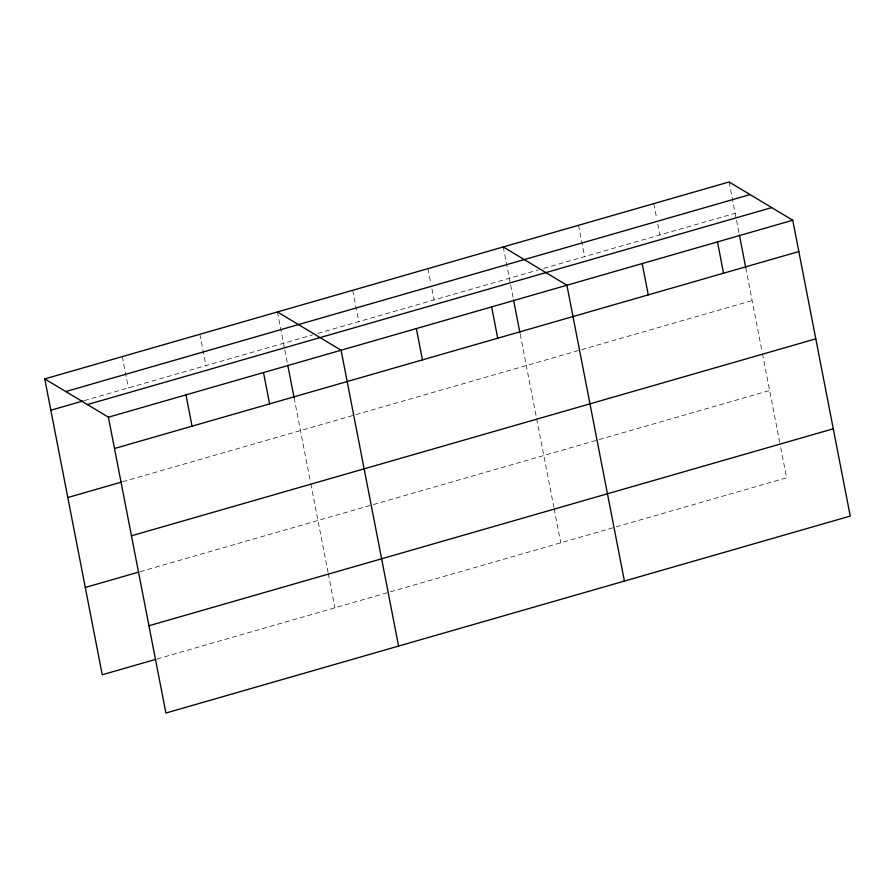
<?xml version="1.0" encoding="UTF-8"?>
<svg xmlns="http://www.w3.org/2000/svg" width="895" height="895" viewBox="0 0 895 895"><rect width="100%" height="100%" fill="white"/><g stroke="black" fill="none" stroke-linecap="round" stroke-linejoin="round"><path stroke-width="0.67" stroke-dasharray="4.47 3.36" d="M84.264 400.613L312.568 334.909M317.848 333.387L538.398 269.91M543.679 268.388L735.175 213.278M122.626 481.756L354.621 414.978M355.953 414.598L752.147 300.575M140.112 571.692L769.622 390.511M157.084 658.988L389.079 592.21M390.399 591.83L614.91 527.222M616.23 526.842L786.593 477.807L779.97 443.707M729.089 181.965L739.147 233.74M745.781 267.84L762.204 352.35M762.473 353.715L779.702 442.343M653.809 203.624L656.717 218.604M657.78 224.052L659.895 234.937M578.528 225.294L584.625 256.608M503.258 246.953L510.407 283.726M510.665 285.091L513.316 298.729M520.219 334.193L553.871 507.342M554.128 508.707L560.762 542.806M427.978 268.623L430.887 283.603M431.949 289.051L434.064 299.937M352.697 290.293L358.794 321.607M277.428 311.952L284.576 348.726M284.834 350.09L287.485 363.728M294.119 397.827L310.543 482.349M310.811 483.714L328.04 572.33M328.297 573.695L334.931 607.794M199.865 334.271L205.951 365.596M122.313 356.602L128.399 387.915"/><path stroke-width="1.34" d="M44.75 378.921L729.089 181.965L792.746 220.237L850.25 516.079L165.911 713.035L108.407 417.193L44.75 378.921L102.254 674.763L155.741 659.369M65.76 391.551L750.088 194.595M50.836 410.234L82.933 401.005M87.397 404.562L771.736 207.606M108.407 417.193L792.746 220.237M114.493 448.507L798.832 251.551M67.807 497.531L121.295 482.136M131.464 535.803L815.804 338.847M85.282 587.467L138.781 572.073M148.95 625.75L833.279 428.783M503.258 246.953L566.915 285.236L624.419 581.079M277.428 311.952L341.084 350.225L398.588 646.078M739.415 235.105L745.781 267.84M717.466 241.896L723.552 273.221M642.185 263.566L648.282 294.88M513.585 300.094L519.95 332.828M491.635 306.895L497.721 338.209M416.354 328.566L422.451 359.88M287.754 365.093L294.119 397.827M263.522 372.555L269.608 403.869M185.97 394.874L192.056 426.188"/></g></svg>
